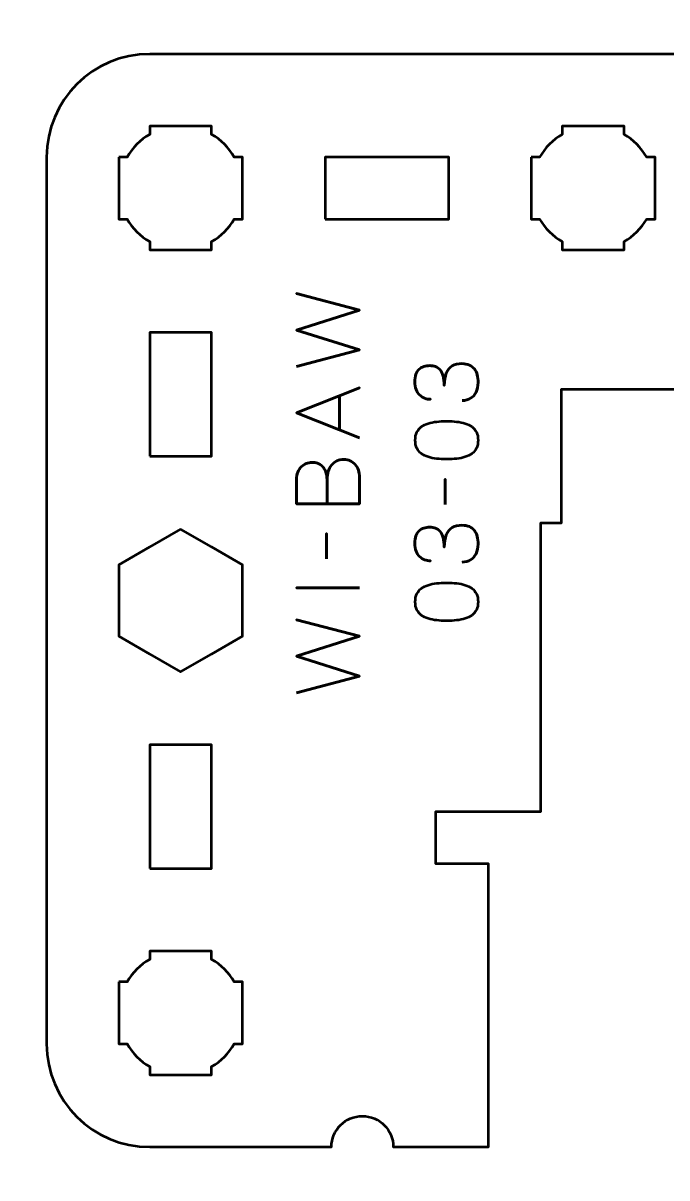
# Model space of a CAD drawing. Header units: centimetres. Extents: x -21 to 0, y -29.7 to 0.
# Drawn here: x -5.76 to -2.64, y -17.25 to -11.65 of the extents above; entities that cross this region are included whole.
import ezdxf

# ---------------------------------------------------------------- set-up
doc = ezdxf.new("R2010")
doc.units = ezdxf.units.CM
doc.header["$MEASUREMENT"] = 0
doc.layers.add('Layer 1', color=7, linetype='Continuous')

msp = doc.modelspace()

# ---------------------------------------------------------------- linework, layer by layer
at = {"layer": 'Layer 1', "lineweight": 53}
for points in [[(-4.3, -12.6), (-3.7, -12.6), (-3.7, -12.3), (-4.3, -12.3), (-4.3, -12.6)], [(-5.15, -13.75), (-4.85, -13.75), (-4.85, -13.15), (-5.15, -13.15), (-5.15, -13.75)], [(-5.15, -15.75), (-4.85, -15.75), (-4.85, -15.15), (-5.15, -15.15), (-5.15, -15.75)]]:
    msp.add_lwpolyline(points, close=True, dxfattribs=at)
at = {"layer": 'Layer 1', "color": 1, "lineweight": 53}
msp.add_open_spline([(-21.00003, -29.19995), (-21.00003, -29.19995), (-21.00003, -8.29992), (-21.00003, -8.29992), (-21.00003, -8.29992), (-21.00003, -8.21709), (-20.93286, -8.14992), (-20.85003, -8.14992), (-20.85003, -8.14992), (-20.7672, -8.14992), (-20.70003, -8.08275), (-20.70003, -7.99992), (-20.70003, -7.99992), (-20.70003, -7.91709), (-20.7672, -7.84992), (-20.85003, -7.84992), (-20.85003, -7.84992), (-20.93286, -7.84992), (-21.00003, -7.78275), (-21.00003, -7.69992), (-21.00003, -7.69992), (-21.00003, -7.61709), (-20.93286, -7.54992), (-20.85003, -7.54992), (-20.85003, -7.54992), (-20.7672, -7.54992), (-20.70003, -7.48275), (-20.70003, -7.39992), (-20.70003, -7.39992), (-20.70003, -7.31709), (-20.7672, -7.24992), (-20.85003, -7.24992), (-20.85003, -7.24992), (-20.93286, -7.24992), (-21.00003, -7.18275), (-21.00003, -7.09992), (-21.00003, -7.09992), (-21.00003, -7.01709), (-20.93286, -6.94992), (-20.85003, -6.94992), (-20.85003, -6.94992), (-20.7672, -6.94992), (-20.70003, -6.88275), (-20.70003, -6.79992), (-20.70003, -6.79992), (-20.70003, -6.71709), (-20.7672, -6.64992), (-20.85003, -6.64992), (-20.85003, -6.64992), (-20.93286, -6.64992), (-21.00003, -6.58275), (-21.00003, -6.49992), (-21.00003, -6.49992), (-21.00003, -6.41709), (-20.93286, -6.34992), (-20.85003, -6.34992), (-20.85003, -6.34992), (-20.7672, -6.34992), (-20.70003, -6.28275), (-20.70003, -6.19992), (-20.70003, -6.19992), (-20.70003, -6.11709), (-20.7672, -6.04992), (-20.85003, -6.04992), (-20.85003, -6.04992), (-20.93286, -6.04992), (-21.00003, -5.98275), (-21.00003, -5.89992), (-21.00003, -5.89992), (-21.00003, -5.81709), (-20.93286, -5.74992), (-20.85003, -5.74992), (-20.85003, -5.74992), (-20.7672, -5.74992), (-20.70003, -5.68275), (-20.70003, -5.59992), (-20.70003, -5.59992), (-20.70003, -5.51709), (-20.7672, -5.44992), (-20.85003, -5.44992), (-20.85003, -5.44992), (-20.93286, -5.44992), (-21.00003, -5.38275), (-21.00003, -5.29992), (-21.00003, -5.29992), (-21.00003, -5.21709), (-20.93286, -5.14992), (-20.85003, -5.14992), (-20.85003, -5.14992), (-20.7672, -5.14992), (-20.70003, -5.08275), (-20.70003, -4.99992), (-20.70003, -4.99992), (-20.70003, -4.91709), (-20.7672, -4.84992), (-20.85003, -4.84992), (-20.85003, -4.84992), (-20.93286, -4.84992), (-21.00003, -4.78275), (-21.00003, -4.69992), (-21.00003, -4.69992), (-21.00003, -4.61709), (-20.93286, -4.54992), (-20.85003, -4.54992), (-20.85003, -4.54992), (-20.7672, -4.54992), (-20.70003, -4.48275), (-20.70003, -4.39992), (-20.70003, -4.39992), (-20.70003, -4.31709), (-20.7672, -4.24992), (-20.85003, -4.24992), (-20.85003, -4.24992), (-20.93286, -4.24992), (-21.00003, -4.18275), (-21.00003, -4.09992), (-21.00003, -4.09992), (-21.00003, -4.01709), (-20.93286, -3.94992), (-20.85003, -3.94992), (-20.85003, -3.94992), (-20.7672, -3.94992), (-20.70003, -3.88275), (-20.70003, -3.79992), (-20.70003, -3.79992), (-20.70003, -3.71709), (-20.7672, -3.64992), (-20.85003, -3.64992), (-20.85003, -3.64992), (-20.93286, -3.64992), (-21.00003, -3.58275), (-21.00003, -3.49992), (-21.00003, -3.49992), (-21.00003, -3.41709), (-20.93286, -3.34992), (-20.85003, -3.34992), (-20.85003, -3.34992), (-20.7672, -3.34992), (-20.70003, -3.28275), (-20.70003, -3.19992), (-20.70003, -3.19992), (-20.70003, -3.11709), (-20.7672, -3.04992), (-20.85003, -3.04992), (-20.85003, -3.04992), (-20.93286, -3.04992), (-21.00003, -2.98275), (-21.00003, -2.89992), (-21.00003, -2.89992), (-21.00003, -2.81709), (-20.93286, -2.74992), (-20.85003, -2.74992), (-20.85003, -2.74992), (-20.7672, -2.74992), (-20.70003, -2.68275), (-20.70003, -2.59992), (-20.70003, -2.59992), (-20.70003, -2.51709), (-20.7672, -2.44992), (-20.85003, -2.44992), (-20.85003, -2.44992), (-20.93286, -2.44992), (-21.00003, -2.38275), (-21.00003, -2.29992), (-21.00003, -2.29992), (-21.00003, -2.21709), (-20.93286, -2.14992), (-20.85003, -2.14992), (-20.85003, -2.14992), (-20.7672, -2.14992), (-20.70003, -2.08275), (-20.70003, -1.99992), (-20.70003, -1.99992), (-20.70003, -1.91709), (-20.7672, -1.84992), (-20.85003, -1.84992), (-20.85003, -1.84992), (-20.93286, -1.84992), (-21.00003, -1.78275), (-21.00003, -1.69992), (-21.00003, -1.69992), (-21.00003, -1.61709), (-20.93286, -1.54992), (-20.85003, -1.54992), (-20.85003, -1.54992), (-20.7672, -1.54992), (-20.70003, -1.48275), (-20.70003, -1.39992), (-20.70003, -1.39992), (-20.70003, -1.31709), (-20.7672, -1.24992), (-20.85003, -1.24992), (-20.85003, -1.24992), (-20.93286, -1.24992), (-21.00003, -1.18275), (-21.00003, -1.09992), (-21.00003, -1.09992), (-21.00003, -1.09992), (-21.00003, -0.49992), (-21.00003, -0.49992), (-21.00003, -0.49992), (-21.00003, -0.22295), (-20.77694, 0.00004), (-20.49994, 0.00004), (-20.49994, 0.00004), (-20.49994, 0.00004), (-0.50008, 0.00004), (-0.50008, 0.00004), (-0.50008, 0.00004), (-0.22294, 0.00004), (0.00002, -0.22295), (0.00002, -0.49992), (0.00002, -0.49992), (0.00002, -0.49992), (0.00002, -29.19995), (0.00002, -29.19995), (0.00002, -29.19995), (0.00002, -29.47695), (-0.22294, -29.70004), (-0.50008, -29.70004), (-0.50008, -29.70004), (-0.50008, -29.70004), (-20.49994, -29.70004), (-20.49994, -29.70004), (-20.49994, -29.70004), (-20.77694, -29.70004), (-21.00003, -29.47695), (-21.00003, -29.19995)], degree=3, knots=[0, 0, 0, 0, 0.0175439, 0.0175439, 0.0175439, 0.0175439, 0.0350877, 0.0350877, 0.0350877, 0.0350877, 0.0526316, 0.0526316, 0.0526316, 0.0526316, 0.0701754, 0.0701754, 0.0701754, 0.0701754, 0.0877193, 0.0877193, 0.0877193, 0.0877193, 0.1052632, 0.1052632, 0.1052632, 0.1052632, 0.122807, 0.122807, 0.122807, 0.122807, 0.1403509, 0.1403509, 0.1403509, 0.1403509, 0.1578947, 0.1578947, 0.1578947, 0.1578947, 0.1754386, 0.1754386, 0.1754386, 0.1754386, 0.1929825, 0.1929825, 0.1929825, 0.1929825, 0.2105263, 0.2105263, 0.2105263, 0.2105263, 0.2280702, 0.2280702, 0.2280702, 0.2280702, 0.245614, 0.245614, 0.245614, 0.245614, 0.2631579, 0.2631579, 0.2631579, 0.2631579, 0.2807018, 0.2807018, 0.2807018, 0.2807018, 0.2982456, 0.2982456, 0.2982456, 0.2982456, 0.3157895, 0.3157895, 0.3157895, 0.3157895, 0.3333333, 0.3333333, 0.3333333, 0.3333333, 0.3508772, 0.3508772, 0.3508772, 0.3508772, 0.3684211, 0.3684211, 0.3684211, 0.3684211, 0.3859649, 0.3859649, 0.3859649, 0.3859649, 0.4035088, 0.4035088, 0.4035088, 0.4035088, 0.4210526, 0.4210526, 0.4210526, 0.4210526, 0.4385965, 0.4385965, 0.4385965, 0.4385965, 0.4561404, 0.4561404, 0.4561404, 0.4561404, 0.4736842, 0.4736842, 0.4736842, 0.4736842, 0.4912281, 0.4912281, 0.4912281, 0.4912281, 0.5087719, 0.5087719, 0.5087719, 0.5087719, 0.5263158, 0.5263158, 0.5263158, 0.5263158, 0.5438596, 0.5438596, 0.5438596, 0.5438596, 0.5614035, 0.5614035, 0.5614035, 0.5614035, 0.5789474, 0.5789474, 0.5789474, 0.5789474, 0.5964912, 0.5964912, 0.5964912, 0.5964912, 0.6140351, 0.6140351, 0.6140351, 0.6140351, 0.6315789, 0.6315789, 0.6315789, 0.6315789, 0.6491228, 0.6491228, 0.6491228, 0.6491228, 0.6666667, 0.6666667, 0.6666667, 0.6666667, 0.6842105, 0.6842105, 0.6842105, 0.6842105, 0.7017544, 0.7017544, 0.7017544, 0.7017544, 0.7192982, 0.7192982, 0.7192982, 0.7192982, 0.7368421, 0.7368421, 0.7368421, 0.7368421, 0.754386, 0.754386, 0.754386, 0.754386, 0.7719298, 0.7719298, 0.7719298, 0.7719298, 0.7894737, 0.7894737, 0.7894737, 0.7894737, 0.8070175, 0.8070175, 0.8070175, 0.8070175, 0.8245614, 0.8245614, 0.8245614, 0.8245614, 0.8421053, 0.8421053, 0.8421053, 0.8421053, 0.8596491, 0.8596491, 0.8596491, 0.8596491, 0.877193, 0.877193, 0.877193, 0.877193, 0.8947368, 0.8947368, 0.8947368, 0.8947368, 0.9122807, 0.9122807, 0.9122807, 0.9122807, 0.9298246, 0.9298246, 0.9298246, 0.9298246, 0.9473684, 0.9473684, 0.9473684, 0.9473684, 0.9649123, 0.9649123, 0.9649123, 0.9649123, 0.9824561, 0.9824561, 0.9824561, 0.9824561, 1, 1, 1, 1], dxfattribs=at)
at = {"layer": 'Layer 1', "color": 3, "lineweight": 53}
msp.add_open_spline([(-5.65, -16.6), (-5.65, -16.6), (-5.65, -12.3), (-5.65, -12.3), (-5.65, -12.3), (-5.65, -12.02391), (-5.42609, -11.8), (-5.15, -11.8), (-5.15, -11.8), (-5.15, -11.8), (-0.85, -11.8), (-0.85, -11.8), (-0.85, -11.8), (-0.57391, -11.8), (-0.35, -12.02391), (-0.35, -12.3), (-0.35, -12.3), (-0.35, -12.3), (-0.35, -16.6), (-0.35, -16.6), (-0.35, -16.6), (-0.35, -16.87609), (-0.57391, -17.1), (-0.85, -17.1), (-0.85, -17.1), (-0.85, -17.1), (-2.492, -17.1), (-2.492, -17.1), (-2.492, -17.1), (-2.492, -17.1), (-2.492, -15.72699), (-2.492, -15.72699), (-2.492, -15.72699), (-2.492, -15.72699), (-2.238, -15.72699), (-2.238, -15.72699), (-2.238, -15.72699), (-2.238, -15.72699), (-2.238, -15.47299), (-2.238, -15.47299), (-2.238, -15.47299), (-2.238, -15.47299), (-2.492, -15.47299), (-2.492, -15.47299), (-2.492, -15.47299), (-2.492, -15.47299), (-2.492, -14.07299), (-2.492, -14.07299), (-2.492, -14.07299), (-2.492, -14.07299), (-2.592, -14.07302), (-2.592, -14.07302), (-2.592, -14.07302), (-2.592, -14.07302), (-2.592, -13.84998), (-2.592, -13.84998), (-2.592, -13.84998), (-2.592, -13.84998), (-2.592, -13.42501), (-2.592, -13.42501), (-2.592, -13.42501), (-2.592, -13.42501), (-3.154, -13.425), (-3.154, -13.425), (-3.154, -13.425), (-3.154, -13.425), (-3.154, -13.84998), (-3.154, -13.84998), (-3.154, -13.84998), (-3.154, -13.84998), (-3.154, -14.07302), (-3.154, -14.07302), (-3.154, -14.07302), (-3.154, -14.07302), (-3.254, -14.07299), (-3.254, -14.07299), (-3.254, -14.07299), (-3.254, -14.07299), (-3.254, -15.47299), (-3.254, -15.47299), (-3.254, -15.47299), (-3.254, -15.47299), (-3.762, -15.47299), (-3.762, -15.47299), (-3.762, -15.47299), (-3.762, -15.47299), (-3.762, -15.72699), (-3.762, -15.72699), (-3.762, -15.72699), (-3.762, -15.72699), (-3.508, -15.72699), (-3.508, -15.72699), (-3.508, -15.72699), (-3.508, -15.72699), (-3.508, -17.1), (-3.508, -17.1), (-3.508, -17.1), (-3.508, -17.1), (-3.969, -17.1), (-3.969, -17.1), (-3.969, -17.1), (-3.969, -17.01717), (-4.03617, -16.95), (-4.119, -16.95), (-4.119, -16.95), (-4.20183, -16.95), (-4.269, -17.01717), (-4.269, -17.1), (-4.269, -17.1), (-4.269, -17.1), (-5.15, -17.1), (-5.15, -17.1), (-5.15, -17.1), (-5.42609, -17.1), (-5.65, -16.87609), (-5.65, -16.6)], degree=3, knots=[0, 0, 0, 0, 0.0344828, 0.0344828, 0.0344828, 0.0344828, 0.0689655, 0.0689655, 0.0689655, 0.0689655, 0.1034483, 0.1034483, 0.1034483, 0.1034483, 0.137931, 0.137931, 0.137931, 0.137931, 0.1724138, 0.1724138, 0.1724138, 0.1724138, 0.2068966, 0.2068966, 0.2068966, 0.2068966, 0.2413793, 0.2413793, 0.2413793, 0.2413793, 0.2758621, 0.2758621, 0.2758621, 0.2758621, 0.3103448, 0.3103448, 0.3103448, 0.3103448, 0.3448276, 0.3448276, 0.3448276, 0.3448276, 0.3793103, 0.3793103, 0.3793103, 0.3793103, 0.4137931, 0.4137931, 0.4137931, 0.4137931, 0.4482759, 0.4482759, 0.4482759, 0.4482759, 0.4827586, 0.4827586, 0.4827586, 0.4827586, 0.5172414, 0.5172414, 0.5172414, 0.5172414, 0.5517241, 0.5517241, 0.5517241, 0.5517241, 0.5862069, 0.5862069, 0.5862069, 0.5862069, 0.6206897, 0.6206897, 0.6206897, 0.6206897, 0.6551724, 0.6551724, 0.6551724, 0.6551724, 0.6896552, 0.6896552, 0.6896552, 0.6896552, 0.7241379, 0.7241379, 0.7241379, 0.7241379, 0.7586207, 0.7586207, 0.7586207, 0.7586207, 0.7931034, 0.7931034, 0.7931034, 0.7931034, 0.8275862, 0.8275862, 0.8275862, 0.8275862, 0.862069, 0.862069, 0.862069, 0.862069, 0.8965517, 0.8965517, 0.8965517, 0.8965517, 0.9310345, 0.9310345, 0.9310345, 0.9310345, 0.9655172, 0.9655172, 0.9655172, 0.9655172, 1, 1, 1, 1], dxfattribs=at)
at = {"layer": 'Layer 1', "lineweight": 53}
for points, knots in [([(-5.3, -12.3), (-5.3, -12.3), (-5.25985, -12.3), (-5.25985, -12.3), (-5.25985, -12.3), (-5.2335, -12.25447), (-5.19553, -12.2165), (-5.15, -12.19015), (-5.15, -12.19015), (-5.15, -12.19015), (-5.15, -12.15), (-5.15, -12.15), (-5.15, -12.15), (-5.15, -12.15), (-5, -12.15), (-5, -12.15), (-5, -12.15), (-5, -12.15), (-4.85, -12.15), (-4.85, -12.15), (-4.85, -12.15), (-4.85, -12.15), (-4.85, -12.19015), (-4.85, -12.19015), (-4.85, -12.19015), (-4.80447, -12.2165), (-4.7665, -12.25447), (-4.74015, -12.3), (-4.74015, -12.3), (-4.74015, -12.3), (-4.7, -12.3), (-4.7, -12.3), (-4.7, -12.3), (-4.7, -12.3), (-4.7, -12.45), (-4.7, -12.45), (-4.7, -12.45), (-4.7, -12.45), (-4.7, -12.6), (-4.7, -12.6), (-4.7, -12.6), (-4.7, -12.6), (-4.74015, -12.6), (-4.74015, -12.6), (-4.74015, -12.6), (-4.7665, -12.64553), (-4.80447, -12.6835), (-4.85, -12.70985), (-4.85, -12.70985), (-4.85, -12.70985), (-4.85, -12.75), (-4.85, -12.75), (-4.85, -12.75), (-4.85, -12.75), (-5, -12.75), (-5, -12.75), (-5, -12.75), (-5, -12.75), (-5.15, -12.75), (-5.15, -12.75), (-5.15, -12.75), (-5.15, -12.75), (-5.15, -12.70985), (-5.15, -12.70985), (-5.15, -12.70985), (-5.19553, -12.6835), (-5.2335, -12.64553), (-5.25985, -12.6), (-5.25985, -12.6), (-5.25985, -12.6), (-5.3, -12.6), (-5.3, -12.6), (-5.3, -12.6), (-5.3, -12.6), (-5.3, -12.45), (-5.3, -12.45), (-5.3, -12.45), (-5.3, -12.45), (-5.3, -12.3), (-5.3, -12.3)], [0, 0, 0, 0, 0.05, 0.05, 0.05, 0.05, 0.1, 0.1, 0.1, 0.1, 0.15, 0.15, 0.15, 0.15, 0.2, 0.2, 0.2, 0.2, 0.25, 0.25, 0.25, 0.25, 0.3, 0.3, 0.3, 0.3, 0.35, 0.35, 0.35, 0.35, 0.4, 0.4, 0.4, 0.4, 0.45, 0.45, 0.45, 0.45, 0.5, 0.5, 0.5, 0.5, 0.55, 0.55, 0.55, 0.55, 0.6, 0.6, 0.6, 0.6, 0.65, 0.65, 0.65, 0.65, 0.7, 0.7, 0.7, 0.7, 0.75, 0.75, 0.75, 0.75, 0.8, 0.8, 0.8, 0.8, 0.85, 0.85, 0.85, 0.85, 0.9, 0.9, 0.9, 0.9, 0.95, 0.95, 0.95, 0.95, 1, 1, 1, 1]), ([(-3.3, -12.3), (-3.3, -12.3), (-3.25985, -12.3), (-3.25985, -12.3), (-3.25985, -12.3), (-3.2335, -12.25447), (-3.19553, -12.2165), (-3.15, -12.19015), (-3.15, -12.19015), (-3.15, -12.19015), (-3.15, -12.15), (-3.15, -12.15), (-3.15, -12.15), (-3.15, -12.15), (-3, -12.15), (-3, -12.15), (-3, -12.15), (-3, -12.15), (-2.85, -12.15), (-2.85, -12.15), (-2.85, -12.15), (-2.85, -12.15), (-2.85, -12.19015), (-2.85, -12.19015), (-2.85, -12.19015), (-2.80447, -12.2165), (-2.7665, -12.25447), (-2.74015, -12.3), (-2.74015, -12.3), (-2.74015, -12.3), (-2.7, -12.3), (-2.7, -12.3), (-2.7, -12.3), (-2.7, -12.3), (-2.7, -12.45), (-2.7, -12.45), (-2.7, -12.45), (-2.7, -12.45), (-2.7, -12.6), (-2.7, -12.6), (-2.7, -12.6), (-2.7, -12.6), (-2.74015, -12.6), (-2.74015, -12.6), (-2.74015, -12.6), (-2.7665, -12.64553), (-2.80447, -12.6835), (-2.85, -12.70985), (-2.85, -12.70985), (-2.85, -12.70985), (-2.85, -12.75), (-2.85, -12.75), (-2.85, -12.75), (-2.85, -12.75), (-3, -12.75), (-3, -12.75), (-3, -12.75), (-3, -12.75), (-3.15, -12.75), (-3.15, -12.75), (-3.15, -12.75), (-3.15, -12.75), (-3.15, -12.70985), (-3.15, -12.70985), (-3.15, -12.70985), (-3.19553, -12.6835), (-3.2335, -12.64553), (-3.25985, -12.6), (-3.25985, -12.6), (-3.25985, -12.6), (-3.3, -12.6), (-3.3, -12.6), (-3.3, -12.6), (-3.3, -12.6), (-3.3, -12.45), (-3.3, -12.45), (-3.3, -12.45), (-3.3, -12.45), (-3.3, -12.3), (-3.3, -12.3)], [0, 0, 0, 0, 0.05, 0.05, 0.05, 0.05, 0.1, 0.1, 0.1, 0.1, 0.15, 0.15, 0.15, 0.15, 0.2, 0.2, 0.2, 0.2, 0.25, 0.25, 0.25, 0.25, 0.3, 0.3, 0.3, 0.3, 0.35, 0.35, 0.35, 0.35, 0.4, 0.4, 0.4, 0.4, 0.45, 0.45, 0.45, 0.45, 0.5, 0.5, 0.5, 0.5, 0.55, 0.55, 0.55, 0.55, 0.6, 0.6, 0.6, 0.6, 0.65, 0.65, 0.65, 0.65, 0.7, 0.7, 0.7, 0.7, 0.75, 0.75, 0.75, 0.75, 0.8, 0.8, 0.8, 0.8, 0.85, 0.85, 0.85, 0.85, 0.9, 0.9, 0.9, 0.9, 0.95, 0.95, 0.95, 0.95, 1, 1, 1, 1]), ([(-5, -14.10359), (-5, -14.10359), (-4.85, -14.19019), (-4.85, -14.19019), (-4.85, -14.19019), (-4.85, -14.19019), (-4.7, -14.27679), (-4.7, -14.27679), (-4.7, -14.27679), (-4.7, -14.27679), (-4.7, -14.45), (-4.7, -14.45), (-4.7, -14.45), (-4.7, -14.45), (-4.7, -14.62321), (-4.7, -14.62321), (-4.7, -14.62321), (-4.7, -14.62321), (-4.85, -14.70981), (-4.85, -14.70981), (-4.85, -14.70981), (-4.85, -14.70981), (-5, -14.79641), (-5, -14.79641), (-5, -14.79641), (-5, -14.79641), (-5.15, -14.70981), (-5.15, -14.70981), (-5.15, -14.70981), (-5.15, -14.70981), (-5.3, -14.62321), (-5.3, -14.62321), (-5.3, -14.62321), (-5.3, -14.62321), (-5.3, -14.45), (-5.3, -14.45), (-5.3, -14.45), (-5.3, -14.45), (-5.3, -14.27679), (-5.3, -14.27679), (-5.3, -14.27679), (-5.3, -14.27679), (-5.15, -14.19019), (-5.15, -14.19019), (-5.15, -14.19019), (-5.15, -14.19019), (-5, -14.10359), (-5, -14.10359)], [0, 0, 0, 0, 0.0833333, 0.0833333, 0.0833333, 0.0833333, 0.1666667, 0.1666667, 0.1666667, 0.1666667, 0.25, 0.25, 0.25, 0.25, 0.3333333, 0.3333333, 0.3333333, 0.3333333, 0.4166667, 0.4166667, 0.4166667, 0.4166667, 0.5, 0.5, 0.5, 0.5, 0.5833333, 0.5833333, 0.5833333, 0.5833333, 0.6666667, 0.6666667, 0.6666667, 0.6666667, 0.75, 0.75, 0.75, 0.75, 0.8333333, 0.8333333, 0.8333333, 0.8333333, 0.9166667, 0.9166667, 0.9166667, 0.9166667, 1, 1, 1, 1]), ([(-5.3, -16.3), (-5.3, -16.3), (-5.25985, -16.3), (-5.25985, -16.3), (-5.25985, -16.3), (-5.2335, -16.25447), (-5.19553, -16.2165), (-5.15, -16.19015), (-5.15, -16.19015), (-5.15, -16.19015), (-5.15, -16.15), (-5.15, -16.15), (-5.15, -16.15), (-5.15, -16.15), (-5, -16.15), (-5, -16.15), (-5, -16.15), (-5, -16.15), (-4.85, -16.15), (-4.85, -16.15), (-4.85, -16.15), (-4.85, -16.15), (-4.85, -16.19015), (-4.85, -16.19015), (-4.85, -16.19015), (-4.80447, -16.2165), (-4.7665, -16.25447), (-4.74015, -16.3), (-4.74015, -16.3), (-4.74015, -16.3), (-4.7, -16.3), (-4.7, -16.3), (-4.7, -16.3), (-4.7, -16.3), (-4.7, -16.45), (-4.7, -16.45), (-4.7, -16.45), (-4.7, -16.45), (-4.7, -16.6), (-4.7, -16.6), (-4.7, -16.6), (-4.7, -16.6), (-4.74015, -16.6), (-4.74015, -16.6), (-4.74015, -16.6), (-4.7665, -16.64553), (-4.80447, -16.6835), (-4.85, -16.70985), (-4.85, -16.70985), (-4.85, -16.70985), (-4.85, -16.75), (-4.85, -16.75), (-4.85, -16.75), (-4.85, -16.75), (-5, -16.75), (-5, -16.75), (-5, -16.75), (-5, -16.75), (-5.15, -16.75), (-5.15, -16.75), (-5.15, -16.75), (-5.15, -16.75), (-5.15, -16.70985), (-5.15, -16.70985), (-5.15, -16.70985), (-5.19553, -16.6835), (-5.2335, -16.64553), (-5.25985, -16.6), (-5.25985, -16.6), (-5.25985, -16.6), (-5.3, -16.6), (-5.3, -16.6), (-5.3, -16.6), (-5.3, -16.6), (-5.3, -16.45), (-5.3, -16.45), (-5.3, -16.45), (-5.3, -16.45), (-5.3, -16.3), (-5.3, -16.3)], [0, 0, 0, 0, 0.05, 0.05, 0.05, 0.05, 0.1, 0.1, 0.1, 0.1, 0.15, 0.15, 0.15, 0.15, 0.2, 0.2, 0.2, 0.2, 0.25, 0.25, 0.25, 0.25, 0.3, 0.3, 0.3, 0.3, 0.35, 0.35, 0.35, 0.35, 0.4, 0.4, 0.4, 0.4, 0.45, 0.45, 0.45, 0.45, 0.5, 0.5, 0.5, 0.5, 0.55, 0.55, 0.55, 0.55, 0.6, 0.6, 0.6, 0.6, 0.65, 0.65, 0.65, 0.65, 0.7, 0.7, 0.7, 0.7, 0.75, 0.75, 0.75, 0.75, 0.8, 0.8, 0.8, 0.8, 0.85, 0.85, 0.85, 0.85, 0.9, 0.9, 0.9, 0.9, 0.95, 0.95, 0.95, 0.95, 1, 1, 1, 1])]:
    msp.add_open_spline(points, degree=3, knots=knots, dxfattribs=at)
at = {"layer": 'Layer 1', "color": 5, "lineweight": 53}
for points, knots in [([(-4.43833, -13.31564), (-4.43833, -13.31564), (-4.13311, -13.23521), (-4.13311, -13.23521), (-4.13311, -13.23521), (-4.13311, -13.23521), (-4.43833, -13.13827), (-4.43833, -13.13827), (-4.43833, -13.13827), (-4.43833, -13.13827), (-4.13311, -13.04132), (-4.13311, -13.04132), (-4.13311, -13.04132), (-4.13311, -13.04132), (-4.43833, -12.96089), (-4.43833, -12.96089), (-4.43833, -12.96089), (-4.43833, -12.96089), (-4.13311, -13.04132), (-4.13311, -13.04132), (-4.13311, -13.04132), (-4.13311, -13.04132), (-4.43833, -13.13827), (-4.43833, -13.13827), (-4.43833, -13.13827), (-4.43833, -13.13827), (-4.13311, -13.23521), (-4.13311, -13.23521), (-4.13311, -13.23521), (-4.13311, -13.23521), (-4.43833, -13.31564), (-4.43833, -13.31564)], [0, 0, 0, 0, 0.125, 0.125, 0.125, 0.125, 0.25, 0.25, 0.25, 0.25, 0.375, 0.375, 0.375, 0.375, 0.5, 0.5, 0.5, 0.5, 0.625, 0.625, 0.625, 0.625, 0.75, 0.75, 0.75, 0.75, 0.875, 0.875, 0.875, 0.875, 1, 1, 1, 1]), ([(-3.63442, -13.48011), (-3.61918, -13.48004), (-3.60592, -13.47651), (-3.59442, -13.46953), (-3.59442, -13.46953), (-3.58299, -13.46254), (-3.57403, -13.45259), (-3.56761, -13.43961), (-3.56761, -13.43961), (-3.56119, -13.42663), (-3.55794, -13.41104), (-3.5578, -13.3929), (-3.5578, -13.3929), (-3.5578, -13.37929), (-3.55921, -13.36694), (-3.56217, -13.35572), (-3.56217, -13.35572), (-3.56514, -13.34457), (-3.56972, -13.33498), (-3.576, -13.32686), (-3.576, -13.32686), (-3.58228, -13.31875), (-3.5904, -13.31254), (-3.60027, -13.3081), (-3.60027, -13.3081), (-3.61022, -13.30372), (-3.62215, -13.30154), (-3.63612, -13.30147), (-3.63612, -13.30147), (-3.65474, -13.30139), (-3.67048, -13.3052), (-3.68325, -13.31275), (-3.68325, -13.31275), (-3.69602, -13.3203), (-3.70561, -13.33202), (-3.71217, -13.34775), (-3.71217, -13.34775), (-3.71874, -13.36348), (-3.72205, -13.38366), (-3.72205, -13.40814), (-3.72205, -13.40814), (-3.72198, -13.38987), (-3.72367, -13.37456), (-3.72713, -13.36207), (-3.72713, -13.36207), (-3.73059, -13.34965), (-3.73546, -13.33971), (-3.74181, -13.33223), (-3.74181, -13.33223), (-3.74809, -13.32475), (-3.75557, -13.31932), (-3.76417, -13.31607), (-3.76417, -13.31607), (-3.77271, -13.31275), (-3.78209, -13.31113), (-3.79232, -13.3112), (-3.79232, -13.3112), (-3.80256, -13.31113), (-3.81201, -13.31254), (-3.82076, -13.31536), (-3.82076, -13.31536), (-3.82951, -13.31812), (-3.8372, -13.32263), (-3.84376, -13.32877), (-3.84376, -13.32877), (-3.85032, -13.33491), (-3.85547, -13.34302), (-3.85914, -13.35297), (-3.85914, -13.35297), (-3.86281, -13.36299), (-3.86464, -13.3752), (-3.86471, -13.38952), (-3.86471, -13.38952), (-3.86464, -13.40377), (-3.86253, -13.41626), (-3.85843, -13.42684), (-3.85843, -13.42684), (-3.85434, -13.4375), (-3.84877, -13.44624), (-3.84164, -13.4533), (-3.84164, -13.4533), (-3.83452, -13.46028), (-3.8264, -13.46551), (-3.81723, -13.46896), (-3.81723, -13.46896), (-3.80806, -13.47249), (-3.79832, -13.47418), (-3.78809, -13.47418), (-3.78809, -13.47418), (-3.79832, -13.47418), (-3.80806, -13.47249), (-3.81723, -13.46896), (-3.81723, -13.46896), (-3.8264, -13.46551), (-3.83452, -13.46028), (-3.84164, -13.4533), (-3.84164, -13.4533), (-3.84877, -13.44624), (-3.85434, -13.4375), (-3.85843, -13.42684), (-3.85843, -13.42684), (-3.86253, -13.41626), (-3.86464, -13.40377), (-3.86471, -13.38952), (-3.86471, -13.38952), (-3.86464, -13.3752), (-3.86281, -13.36299), (-3.85914, -13.35297), (-3.85914, -13.35297), (-3.85547, -13.34302), (-3.85032, -13.33491), (-3.84376, -13.32877), (-3.84376, -13.32877), (-3.8372, -13.32263), (-3.82951, -13.31812), (-3.82076, -13.31536), (-3.82076, -13.31536), (-3.81201, -13.31254), (-3.80256, -13.31113), (-3.79232, -13.3112), (-3.79232, -13.3112), (-3.78209, -13.31113), (-3.77271, -13.31275), (-3.76417, -13.31607), (-3.76417, -13.31607), (-3.75557, -13.31932), (-3.74809, -13.32475), (-3.74181, -13.33223), (-3.74181, -13.33223), (-3.73546, -13.33971), (-3.73059, -13.34965), (-3.72713, -13.36207), (-3.72713, -13.36207), (-3.72367, -13.37456), (-3.72198, -13.38987), (-3.72205, -13.40814), (-3.72205, -13.40814), (-3.72205, -13.38366), (-3.71874, -13.36348), (-3.71217, -13.34775), (-3.71217, -13.34775), (-3.70561, -13.33202), (-3.69602, -13.3203), (-3.68325, -13.31275), (-3.68325, -13.31275), (-3.67048, -13.3052), (-3.65474, -13.30139), (-3.63612, -13.30147), (-3.63612, -13.30147), (-3.62215, -13.30154), (-3.61022, -13.30372), (-3.60027, -13.3081), (-3.60027, -13.3081), (-3.5904, -13.31254), (-3.58228, -13.31875), (-3.576, -13.32686), (-3.576, -13.32686), (-3.56972, -13.33498), (-3.56514, -13.34457), (-3.56217, -13.35572), (-3.56217, -13.35572), (-3.55921, -13.36694), (-3.5578, -13.37929), (-3.5578, -13.3929), (-3.5578, -13.3929), (-3.55794, -13.41104), (-3.56119, -13.42663), (-3.56761, -13.43961), (-3.56761, -13.43961), (-3.57403, -13.45259), (-3.58299, -13.46254), (-3.59442, -13.46953), (-3.59442, -13.46953), (-3.60592, -13.47651), (-3.61918, -13.48004), (-3.63442, -13.48011)], [0, 0, 0, 0, 0.0227273, 0.0227273, 0.0227273, 0.0227273, 0.0454545, 0.0454545, 0.0454545, 0.0454545, 0.0681818, 0.0681818, 0.0681818, 0.0681818, 0.0909091, 0.0909091, 0.0909091, 0.0909091, 0.1136364, 0.1136364, 0.1136364, 0.1136364, 0.1363636, 0.1363636, 0.1363636, 0.1363636, 0.1590909, 0.1590909, 0.1590909, 0.1590909, 0.1818182, 0.1818182, 0.1818182, 0.1818182, 0.2045455, 0.2045455, 0.2045455, 0.2045455, 0.2272727, 0.2272727, 0.2272727, 0.2272727, 0.25, 0.25, 0.25, 0.25, 0.2727273, 0.2727273, 0.2727273, 0.2727273, 0.2954545, 0.2954545, 0.2954545, 0.2954545, 0.3181818, 0.3181818, 0.3181818, 0.3181818, 0.3409091, 0.3409091, 0.3409091, 0.3409091, 0.3636364, 0.3636364, 0.3636364, 0.3636364, 0.3863636, 0.3863636, 0.3863636, 0.3863636, 0.4090909, 0.4090909, 0.4090909, 0.4090909, 0.4318182, 0.4318182, 0.4318182, 0.4318182, 0.4545455, 0.4545455, 0.4545455, 0.4545455, 0.4772727, 0.4772727, 0.4772727, 0.4772727, 0.5, 0.5, 0.5, 0.5, 0.5227273, 0.5227273, 0.5227273, 0.5227273, 0.5454545, 0.5454545, 0.5454545, 0.5454545, 0.5681818, 0.5681818, 0.5681818, 0.5681818, 0.5909091, 0.5909091, 0.5909091, 0.5909091, 0.6136364, 0.6136364, 0.6136364, 0.6136364, 0.6363636, 0.6363636, 0.6363636, 0.6363636, 0.6590909, 0.6590909, 0.6590909, 0.6590909, 0.6818182, 0.6818182, 0.6818182, 0.6818182, 0.7045455, 0.7045455, 0.7045455, 0.7045455, 0.7272727, 0.7272727, 0.7272727, 0.7272727, 0.75, 0.75, 0.75, 0.75, 0.7727273, 0.7727273, 0.7727273, 0.7727273, 0.7954545, 0.7954545, 0.7954545, 0.7954545, 0.8181818, 0.8181818, 0.8181818, 0.8181818, 0.8409091, 0.8409091, 0.8409091, 0.8409091, 0.8636364, 0.8636364, 0.8636364, 0.8636364, 0.8863636, 0.8863636, 0.8863636, 0.8863636, 0.9090909, 0.9090909, 0.9090909, 0.9090909, 0.9318182, 0.9318182, 0.9318182, 0.9318182, 0.9545455, 0.9545455, 0.9545455, 0.9545455, 0.9772727, 0.9772727, 0.9772727, 0.9772727, 1, 1, 1, 1]), ([(-4.13311, -13.6615), (-4.13311, -13.6615), (-4.43833, -13.54043), (-4.43833, -13.54043), (-4.43833, -13.54043), (-4.43833, -13.54043), (-4.13311, -13.41893), (-4.13311, -13.41893), (-4.13311, -13.41893), (-4.13311, -13.41893), (-4.43833, -13.54043), (-4.43833, -13.54043), (-4.43833, -13.54043), (-4.43833, -13.54043), (-4.13311, -13.6615), (-4.13311, -13.6615)], [0, 0, 0, 0, 0.25, 0.25, 0.25, 0.25, 0.5, 0.5, 0.5, 0.5, 0.75, 0.75, 0.75, 0.75, 1, 1, 1, 1]), ([(-4.22921, -13.6234), (-4.22921, -13.6234), (-4.22921, -13.45746), (-4.22921, -13.45746), (-4.22921, -13.45746), (-4.22921, -13.45746), (-4.22921, -13.6234), (-4.22921, -13.6234)], [0, 0, 0, 0, 0.5, 0.5, 0.5, 0.5, 1, 1, 1, 1]), ([(-3.5578, -13.67272), (-3.55787, -13.65791), (-3.56048, -13.64514), (-3.56556, -13.63448), (-3.56556, -13.63448), (-3.57064, -13.6239), (-3.57791, -13.61508), (-3.58715, -13.60803), (-3.58715, -13.60803), (-3.59646, -13.60104), (-3.60747, -13.59554), (-3.62017, -13.59145), (-3.62017, -13.59145), (-3.63287, -13.58742), (-3.64677, -13.58453), (-3.66201, -13.58291), (-3.66201, -13.58291), (-3.67725, -13.58121), (-3.69327, -13.58037), (-3.7102, -13.58044), (-3.7102, -13.58044), (-3.72706, -13.58037), (-3.74308, -13.58121), (-3.75825, -13.58291), (-3.75825, -13.58291), (-3.77342, -13.58453), (-3.78739, -13.58742), (-3.80009, -13.59145), (-3.80009, -13.59145), (-3.81272, -13.59554), (-3.82372, -13.60104), (-3.83311, -13.60803), (-3.83311, -13.60803), (-3.84242, -13.61508), (-3.84969, -13.6239), (-3.85477, -13.63448), (-3.85477, -13.63448), (-3.85992, -13.64514), (-3.86253, -13.65791), (-3.8626, -13.67272), (-3.8626, -13.67272), (-3.86253, -13.68754), (-3.85992, -13.70031), (-3.85477, -13.71097), (-3.85477, -13.71097), (-3.84969, -13.72155), (-3.84242, -13.73037), (-3.83311, -13.73742), (-3.83311, -13.73742), (-3.82372, -13.74441), (-3.81272, -13.74991), (-3.80009, -13.754), (-3.80009, -13.754), (-3.78739, -13.75803), (-3.77342, -13.76092), (-3.75825, -13.76254), (-3.75825, -13.76254), (-3.74308, -13.76423), (-3.72706, -13.76508), (-3.7102, -13.76501), (-3.7102, -13.76501), (-3.69327, -13.76508), (-3.67725, -13.76423), (-3.66201, -13.76254), (-3.66201, -13.76254), (-3.64677, -13.76092), (-3.63287, -13.75803), (-3.62017, -13.754), (-3.62017, -13.754), (-3.60747, -13.74991), (-3.59646, -13.74441), (-3.58715, -13.73742), (-3.58715, -13.73742), (-3.57791, -13.73037), (-3.57064, -13.72155), (-3.56556, -13.71097), (-3.56556, -13.71097), (-3.56048, -13.70031), (-3.55787, -13.68754), (-3.5578, -13.67272)], [0, 0, 0, 0, 0.05, 0.05, 0.05, 0.05, 0.1, 0.1, 0.1, 0.1, 0.15, 0.15, 0.15, 0.15, 0.2, 0.2, 0.2, 0.2, 0.25, 0.25, 0.25, 0.25, 0.3, 0.3, 0.3, 0.3, 0.35, 0.35, 0.35, 0.35, 0.4, 0.4, 0.4, 0.4, 0.45, 0.45, 0.45, 0.45, 0.5, 0.5, 0.5, 0.5, 0.55, 0.55, 0.55, 0.55, 0.6, 0.6, 0.6, 0.6, 0.65, 0.65, 0.65, 0.65, 0.7, 0.7, 0.7, 0.7, 0.75, 0.75, 0.75, 0.75, 0.8, 0.8, 0.8, 0.8, 0.85, 0.85, 0.85, 0.85, 0.9, 0.9, 0.9, 0.9, 0.95, 0.95, 0.95, 0.95, 1, 1, 1, 1]), ([(-3.5578, -13.67272), (-3.55787, -13.65791), (-3.56048, -13.64514), (-3.56556, -13.63448), (-3.56556, -13.63448), (-3.57064, -13.6239), (-3.57791, -13.61508), (-3.58715, -13.60803), (-3.58715, -13.60803), (-3.59646, -13.60104), (-3.60747, -13.59554), (-3.62017, -13.59145), (-3.62017, -13.59145), (-3.63287, -13.58742), (-3.64677, -13.58453), (-3.66201, -13.58291), (-3.66201, -13.58291), (-3.67725, -13.58121), (-3.69327, -13.58037), (-3.7102, -13.58044), (-3.7102, -13.58044), (-3.72706, -13.58037), (-3.74308, -13.58121), (-3.75825, -13.58291), (-3.75825, -13.58291), (-3.77342, -13.58453), (-3.78739, -13.58742), (-3.80009, -13.59145), (-3.80009, -13.59145), (-3.81272, -13.59554), (-3.82372, -13.60104), (-3.83311, -13.60803), (-3.83311, -13.60803), (-3.84242, -13.61508), (-3.84969, -13.6239), (-3.85477, -13.63448), (-3.85477, -13.63448), (-3.85992, -13.64514), (-3.86253, -13.65791), (-3.8626, -13.67272), (-3.8626, -13.67272), (-3.86253, -13.68754), (-3.85992, -13.70031), (-3.85477, -13.71097), (-3.85477, -13.71097), (-3.84969, -13.72155), (-3.84242, -13.73037), (-3.83311, -13.73742), (-3.83311, -13.73742), (-3.82372, -13.74441), (-3.81272, -13.74991), (-3.80009, -13.754), (-3.80009, -13.754), (-3.78739, -13.75803), (-3.77342, -13.76092), (-3.75825, -13.76254), (-3.75825, -13.76254), (-3.74308, -13.76423), (-3.72706, -13.76508), (-3.7102, -13.76501), (-3.7102, -13.76501), (-3.69327, -13.76508), (-3.67725, -13.76423), (-3.66201, -13.76254), (-3.66201, -13.76254), (-3.64677, -13.76092), (-3.63287, -13.75803), (-3.62017, -13.754), (-3.62017, -13.754), (-3.60747, -13.74991), (-3.59646, -13.74441), (-3.58715, -13.73742), (-3.58715, -13.73742), (-3.57791, -13.73037), (-3.57064, -13.72155), (-3.56556, -13.71097), (-3.56556, -13.71097), (-3.56048, -13.70031), (-3.55787, -13.68754), (-3.5578, -13.67272)], [0, 0, 0, 0, 0.05, 0.05, 0.05, 0.05, 0.1, 0.1, 0.1, 0.1, 0.15, 0.15, 0.15, 0.15, 0.2, 0.2, 0.2, 0.2, 0.25, 0.25, 0.25, 0.25, 0.3, 0.3, 0.3, 0.3, 0.35, 0.35, 0.35, 0.35, 0.4, 0.4, 0.4, 0.4, 0.45, 0.45, 0.45, 0.45, 0.5, 0.5, 0.5, 0.5, 0.55, 0.55, 0.55, 0.55, 0.6, 0.6, 0.6, 0.6, 0.65, 0.65, 0.65, 0.65, 0.7, 0.7, 0.7, 0.7, 0.75, 0.75, 0.75, 0.75, 0.8, 0.8, 0.8, 0.8, 0.85, 0.85, 0.85, 0.85, 0.9, 0.9, 0.9, 0.9, 0.95, 0.95, 0.95, 0.95, 1, 1, 1, 1]), ([(-4.29017, -13.98196), (-4.29017, -13.98196), (-4.29017, -13.8647), (-4.29017, -13.8647), (-4.29017, -13.8647), (-4.29024, -13.84946), (-4.29235, -13.83648), (-4.29652, -13.82554), (-4.29652, -13.82554), (-4.30061, -13.81467), (-4.30618, -13.80586), (-4.31317, -13.79901), (-4.31317, -13.79901), (-4.32015, -13.79217), (-4.32805, -13.78723), (-4.3368, -13.78412), (-4.3368, -13.78412), (-4.34548, -13.78109), (-4.35451, -13.77968), (-4.36382, -13.78003), (-4.36382, -13.78003), (-4.37314, -13.78046), (-4.38217, -13.78243), (-4.39099, -13.78596), (-4.39099, -13.78596), (-4.39981, -13.78942), (-4.40778, -13.79464), (-4.41491, -13.80148), (-4.41491, -13.80148), (-4.42203, -13.80832), (-4.42768, -13.81686), (-4.43184, -13.82723), (-4.43184, -13.82723), (-4.43607, -13.83761), (-4.43826, -13.84981), (-4.43833, -13.86385), (-4.43833, -13.86385), (-4.43833, -13.86385), (-4.43833, -13.98196), (-4.43833, -13.98196), (-4.43833, -13.98196), (-4.43833, -13.98196), (-4.13311, -13.98196), (-4.13311, -13.98196), (-4.13311, -13.98196), (-4.13311, -13.98196), (-4.13311, -13.852), (-4.13311, -13.852), (-4.13311, -13.852), (-4.13311, -13.83986), (-4.13487, -13.82857), (-4.13833, -13.81813), (-4.13833, -13.81813), (-4.14186, -13.80769), (-4.14687, -13.79859), (-4.1535, -13.79069), (-4.1535, -13.79069), (-4.1602, -13.78285), (-4.16825, -13.77672), (-4.17777, -13.77234), (-4.17777, -13.77234), (-4.1873, -13.76797), (-4.19809, -13.76571), (-4.21016, -13.76564), (-4.21016, -13.76564), (-4.22229, -13.76592), (-4.23323, -13.76846), (-4.24303, -13.77333), (-4.24303, -13.77333), (-4.25284, -13.7782), (-4.26124, -13.78497), (-4.26822, -13.79372), (-4.26822, -13.79372), (-4.27528, -13.80247), (-4.28071, -13.81291), (-4.28445, -13.82491), (-4.28445, -13.82491), (-4.28819, -13.8369), (-4.29009, -13.85016), (-4.29017, -13.8647), (-4.29017, -13.8647), (-4.29009, -13.85016), (-4.28819, -13.8369), (-4.28445, -13.82491), (-4.28445, -13.82491), (-4.28071, -13.81291), (-4.27528, -13.80247), (-4.26822, -13.79372), (-4.26822, -13.79372), (-4.26124, -13.78497), (-4.25284, -13.7782), (-4.24303, -13.77333), (-4.24303, -13.77333), (-4.23323, -13.76846), (-4.22229, -13.76592), (-4.21016, -13.76564), (-4.21016, -13.76564), (-4.19809, -13.76571), (-4.1873, -13.76797), (-4.17777, -13.77234), (-4.17777, -13.77234), (-4.16825, -13.77672), (-4.1602, -13.78285), (-4.1535, -13.79069), (-4.1535, -13.79069), (-4.14687, -13.79859), (-4.14186, -13.80769), (-4.13833, -13.81813), (-4.13833, -13.81813), (-4.13487, -13.82857), (-4.13311, -13.83986), (-4.13311, -13.852), (-4.13311, -13.852), (-4.13311, -13.852), (-4.13311, -13.98196), (-4.13311, -13.98196), (-4.13311, -13.98196), (-4.13311, -13.98196), (-4.43833, -13.98196), (-4.43833, -13.98196), (-4.43833, -13.98196), (-4.43833, -13.98196), (-4.43833, -13.86385), (-4.43833, -13.86385), (-4.43833, -13.86385), (-4.43826, -13.84981), (-4.43607, -13.83761), (-4.43184, -13.82723), (-4.43184, -13.82723), (-4.42768, -13.81686), (-4.42203, -13.80832), (-4.41491, -13.80148), (-4.41491, -13.80148), (-4.40778, -13.79464), (-4.39981, -13.78942), (-4.39099, -13.78596), (-4.39099, -13.78596), (-4.38217, -13.78243), (-4.37314, -13.78046), (-4.36382, -13.78003), (-4.36382, -13.78003), (-4.35451, -13.77968), (-4.34548, -13.78109), (-4.3368, -13.78412), (-4.3368, -13.78412), (-4.32805, -13.78723), (-4.32015, -13.79217), (-4.31317, -13.79901), (-4.31317, -13.79901), (-4.30618, -13.80586), (-4.30061, -13.81467), (-4.29652, -13.82554), (-4.29652, -13.82554), (-4.29235, -13.83648), (-4.29024, -13.84946), (-4.29017, -13.8647), (-4.29017, -13.8647), (-4.29017, -13.8647), (-4.29017, -13.98196), (-4.29017, -13.98196)], [0, 0, 0, 0, 0.025, 0.025, 0.025, 0.025, 0.05, 0.05, 0.05, 0.05, 0.075, 0.075, 0.075, 0.075, 0.1, 0.1, 0.1, 0.1, 0.125, 0.125, 0.125, 0.125, 0.15, 0.15, 0.15, 0.15, 0.175, 0.175, 0.175, 0.175, 0.2, 0.2, 0.2, 0.2, 0.225, 0.225, 0.225, 0.225, 0.25, 0.25, 0.25, 0.25, 0.275, 0.275, 0.275, 0.275, 0.3, 0.3, 0.3, 0.3, 0.325, 0.325, 0.325, 0.325, 0.35, 0.35, 0.35, 0.35, 0.375, 0.375, 0.375, 0.375, 0.4, 0.4, 0.4, 0.4, 0.425, 0.425, 0.425, 0.425, 0.45, 0.45, 0.45, 0.45, 0.475, 0.475, 0.475, 0.475, 0.5, 0.5, 0.5, 0.5, 0.525, 0.525, 0.525, 0.525, 0.55, 0.55, 0.55, 0.55, 0.575, 0.575, 0.575, 0.575, 0.6, 0.6, 0.6, 0.6, 0.625, 0.625, 0.625, 0.625, 0.65, 0.65, 0.65, 0.65, 0.675, 0.675, 0.675, 0.675, 0.7, 0.7, 0.7, 0.7, 0.725, 0.725, 0.725, 0.725, 0.75, 0.75, 0.75, 0.75, 0.775, 0.775, 0.775, 0.775, 0.8, 0.8, 0.8, 0.8, 0.825, 0.825, 0.825, 0.825, 0.85, 0.85, 0.85, 0.85, 0.875, 0.875, 0.875, 0.875, 0.9, 0.9, 0.9, 0.9, 0.925, 0.925, 0.925, 0.925, 0.95, 0.95, 0.95, 0.95, 0.975, 0.975, 0.975, 0.975, 1, 1, 1, 1]), ([(-3.7174, -13.98514), (-3.7174, -13.98514), (-3.7174, -13.86195), (-3.7174, -13.86195), (-3.7174, -13.86195), (-3.7174, -13.86195), (-3.7174, -13.98514), (-3.7174, -13.98514)], [0, 0, 0, 0, 0.5, 0.5, 0.5, 0.5, 1, 1, 1, 1]), ([(-3.63442, -14.26369), (-3.61918, -14.26362), (-3.60592, -14.26009), (-3.59442, -14.25311), (-3.59442, -14.25311), (-3.58299, -14.24612), (-3.57403, -14.23617), (-3.56761, -14.22319), (-3.56761, -14.22319), (-3.56119, -14.21021), (-3.55794, -14.19462), (-3.5578, -14.17648), (-3.5578, -14.17648), (-3.5578, -14.16287), (-3.55921, -14.15052), (-3.56217, -14.1393), (-3.56217, -14.1393), (-3.56514, -14.12815), (-3.56972, -14.11856), (-3.576, -14.11044), (-3.576, -14.11044), (-3.58228, -14.10233), (-3.5904, -14.09612), (-3.60027, -14.09168), (-3.60027, -14.09168), (-3.61022, -14.0873), (-3.62215, -14.08512), (-3.63612, -14.08505), (-3.63612, -14.08505), (-3.65474, -14.08497), (-3.67048, -14.08878), (-3.68325, -14.09633), (-3.68325, -14.09633), (-3.69602, -14.10388), (-3.70561, -14.1156), (-3.71217, -14.13133), (-3.71217, -14.13133), (-3.71874, -14.14706), (-3.72205, -14.16724), (-3.72205, -14.19172), (-3.72205, -14.19172), (-3.72198, -14.17345), (-3.72367, -14.15814), (-3.72713, -14.14565), (-3.72713, -14.14565), (-3.73059, -14.13323), (-3.73546, -14.12329), (-3.74181, -14.11581), (-3.74181, -14.11581), (-3.74809, -14.10833), (-3.75557, -14.1029), (-3.76417, -14.09965), (-3.76417, -14.09965), (-3.77271, -14.09633), (-3.78209, -14.09471), (-3.79232, -14.09478), (-3.79232, -14.09478), (-3.80256, -14.09471), (-3.81201, -14.09612), (-3.82076, -14.09894), (-3.82076, -14.09894), (-3.82951, -14.1017), (-3.8372, -14.10621), (-3.84376, -14.11235), (-3.84376, -14.11235), (-3.85032, -14.11849), (-3.85547, -14.1266), (-3.85914, -14.13655), (-3.85914, -14.13655), (-3.86281, -14.14657), (-3.86464, -14.15878), (-3.86471, -14.1731), (-3.86471, -14.1731), (-3.86464, -14.18735), (-3.86253, -14.19984), (-3.85843, -14.21042), (-3.85843, -14.21042), (-3.85434, -14.22108), (-3.84877, -14.22982), (-3.84164, -14.23688), (-3.84164, -14.23688), (-3.83452, -14.24386), (-3.8264, -14.24909), (-3.81723, -14.25254), (-3.81723, -14.25254), (-3.80806, -14.25607), (-3.79832, -14.25776), (-3.78809, -14.25776), (-3.78809, -14.25776), (-3.79832, -14.25776), (-3.80806, -14.25607), (-3.81723, -14.25254), (-3.81723, -14.25254), (-3.8264, -14.24909), (-3.83452, -14.24386), (-3.84164, -14.23688), (-3.84164, -14.23688), (-3.84877, -14.22982), (-3.85434, -14.22108), (-3.85843, -14.21042), (-3.85843, -14.21042), (-3.86253, -14.19984), (-3.86464, -14.18735), (-3.86471, -14.1731), (-3.86471, -14.1731), (-3.86464, -14.15878), (-3.86281, -14.14657), (-3.85914, -14.13655), (-3.85914, -14.13655), (-3.85547, -14.1266), (-3.85032, -14.11849), (-3.84376, -14.11235), (-3.84376, -14.11235), (-3.8372, -14.10621), (-3.82951, -14.1017), (-3.82076, -14.09894), (-3.82076, -14.09894), (-3.81201, -14.09612), (-3.80256, -14.09471), (-3.79232, -14.09478), (-3.79232, -14.09478), (-3.78209, -14.09471), (-3.77271, -14.09633), (-3.76417, -14.09965), (-3.76417, -14.09965), (-3.75557, -14.1029), (-3.74809, -14.10833), (-3.74181, -14.11581), (-3.74181, -14.11581), (-3.73546, -14.12329), (-3.73059, -14.13323), (-3.72713, -14.14565), (-3.72713, -14.14565), (-3.72367, -14.15814), (-3.72198, -14.17345), (-3.72205, -14.19172), (-3.72205, -14.19172), (-3.72205, -14.16724), (-3.71874, -14.14706), (-3.71217, -14.13133), (-3.71217, -14.13133), (-3.70561, -14.1156), (-3.69602, -14.10388), (-3.68325, -14.09633), (-3.68325, -14.09633), (-3.67048, -14.08878), (-3.65474, -14.08497), (-3.63612, -14.08505), (-3.63612, -14.08505), (-3.62215, -14.08512), (-3.61022, -14.0873), (-3.60027, -14.09168), (-3.60027, -14.09168), (-3.5904, -14.09612), (-3.58228, -14.10233), (-3.576, -14.11044), (-3.576, -14.11044), (-3.56972, -14.11856), (-3.56514, -14.12815), (-3.56217, -14.1393), (-3.56217, -14.1393), (-3.55921, -14.15052), (-3.5578, -14.16287), (-3.5578, -14.17648), (-3.5578, -14.17648), (-3.55794, -14.19462), (-3.56119, -14.21021), (-3.56761, -14.22319), (-3.56761, -14.22319), (-3.57403, -14.23617), (-3.58299, -14.24612), (-3.59442, -14.25311), (-3.59442, -14.25311), (-3.60592, -14.26009), (-3.61918, -14.26362), (-3.63442, -14.26369)], [0, 0, 0, 0, 0.0227273, 0.0227273, 0.0227273, 0.0227273, 0.0454545, 0.0454545, 0.0454545, 0.0454545, 0.0681818, 0.0681818, 0.0681818, 0.0681818, 0.0909091, 0.0909091, 0.0909091, 0.0909091, 0.1136364, 0.1136364, 0.1136364, 0.1136364, 0.1363636, 0.1363636, 0.1363636, 0.1363636, 0.1590909, 0.1590909, 0.1590909, 0.1590909, 0.1818182, 0.1818182, 0.1818182, 0.1818182, 0.2045455, 0.2045455, 0.2045455, 0.2045455, 0.2272727, 0.2272727, 0.2272727, 0.2272727, 0.25, 0.25, 0.25, 0.25, 0.2727273, 0.2727273, 0.2727273, 0.2727273, 0.2954545, 0.2954545, 0.2954545, 0.2954545, 0.3181818, 0.3181818, 0.3181818, 0.3181818, 0.3409091, 0.3409091, 0.3409091, 0.3409091, 0.3636364, 0.3636364, 0.3636364, 0.3636364, 0.3863636, 0.3863636, 0.3863636, 0.3863636, 0.4090909, 0.4090909, 0.4090909, 0.4090909, 0.4318182, 0.4318182, 0.4318182, 0.4318182, 0.4545455, 0.4545455, 0.4545455, 0.4545455, 0.4772727, 0.4772727, 0.4772727, 0.4772727, 0.5, 0.5, 0.5, 0.5, 0.5227273, 0.5227273, 0.5227273, 0.5227273, 0.5454545, 0.5454545, 0.5454545, 0.5454545, 0.5681818, 0.5681818, 0.5681818, 0.5681818, 0.5909091, 0.5909091, 0.5909091, 0.5909091, 0.6136364, 0.6136364, 0.6136364, 0.6136364, 0.6363636, 0.6363636, 0.6363636, 0.6363636, 0.6590909, 0.6590909, 0.6590909, 0.6590909, 0.6818182, 0.6818182, 0.6818182, 0.6818182, 0.7045455, 0.7045455, 0.7045455, 0.7045455, 0.7272727, 0.7272727, 0.7272727, 0.7272727, 0.75, 0.75, 0.75, 0.75, 0.7727273, 0.7727273, 0.7727273, 0.7727273, 0.7954545, 0.7954545, 0.7954545, 0.7954545, 0.8181818, 0.8181818, 0.8181818, 0.8181818, 0.8409091, 0.8409091, 0.8409091, 0.8409091, 0.8636364, 0.8636364, 0.8636364, 0.8636364, 0.8863636, 0.8863636, 0.8863636, 0.8863636, 0.9090909, 0.9090909, 0.9090909, 0.9090909, 0.9318182, 0.9318182, 0.9318182, 0.9318182, 0.9545455, 0.9545455, 0.9545455, 0.9545455, 0.9772727, 0.9772727, 0.9772727, 0.9772727, 1, 1, 1, 1]), ([(-4.29271, -14.24781), (-4.29271, -14.24781), (-4.29271, -14.12462), (-4.29271, -14.12462), (-4.29271, -14.12462), (-4.29271, -14.12462), (-4.29271, -14.24781), (-4.29271, -14.24781)], [0, 0, 0, 0, 0.5, 0.5, 0.5, 0.5, 1, 1, 1, 1]), ([(-4.13311, -14.38878), (-4.13311, -14.38878), (-4.43833, -14.38878), (-4.43833, -14.38878), (-4.43833, -14.38878), (-4.43833, -14.38878), (-4.13311, -14.38878), (-4.13311, -14.38878)], [0, 0, 0, 0, 0.5, 0.5, 0.5, 0.5, 1, 1, 1, 1]), ([(-3.5578, -14.4563), (-3.55787, -14.44149), (-3.56048, -14.42872), (-3.56556, -14.41806), (-3.56556, -14.41806), (-3.57064, -14.40748), (-3.57791, -14.39866), (-3.58715, -14.39161), (-3.58715, -14.39161), (-3.59646, -14.38462), (-3.60747, -14.37912), (-3.62017, -14.37503), (-3.62017, -14.37503), (-3.63287, -14.371), (-3.64677, -14.36811), (-3.66201, -14.36649), (-3.66201, -14.36649), (-3.67725, -14.36479), (-3.69327, -14.36395), (-3.7102, -14.36402), (-3.7102, -14.36402), (-3.72706, -14.36395), (-3.74308, -14.36479), (-3.75825, -14.36649), (-3.75825, -14.36649), (-3.77342, -14.36811), (-3.78739, -14.371), (-3.80009, -14.37503), (-3.80009, -14.37503), (-3.81272, -14.37912), (-3.82372, -14.38462), (-3.83311, -14.39161), (-3.83311, -14.39161), (-3.84242, -14.39866), (-3.84969, -14.40748), (-3.85477, -14.41806), (-3.85477, -14.41806), (-3.85992, -14.42872), (-3.86253, -14.44149), (-3.8626, -14.4563), (-3.8626, -14.4563), (-3.86253, -14.47112), (-3.85992, -14.48389), (-3.85477, -14.49455), (-3.85477, -14.49455), (-3.84969, -14.50513), (-3.84242, -14.51395), (-3.83311, -14.521), (-3.83311, -14.521), (-3.82372, -14.52799), (-3.81272, -14.53349), (-3.80009, -14.53758), (-3.80009, -14.53758), (-3.78739, -14.54161), (-3.77342, -14.5445), (-3.75825, -14.54612), (-3.75825, -14.54612), (-3.74308, -14.54781), (-3.72706, -14.54866), (-3.7102, -14.54859), (-3.7102, -14.54859), (-3.69327, -14.54866), (-3.67725, -14.54781), (-3.66201, -14.54612), (-3.66201, -14.54612), (-3.64677, -14.5445), (-3.63287, -14.54161), (-3.62017, -14.53758), (-3.62017, -14.53758), (-3.60747, -14.53349), (-3.59646, -14.52799), (-3.58715, -14.521), (-3.58715, -14.521), (-3.57791, -14.51395), (-3.57064, -14.50513), (-3.56556, -14.49455), (-3.56556, -14.49455), (-3.56048, -14.48389), (-3.55787, -14.47112), (-3.5578, -14.4563)], [0, 0, 0, 0, 0.05, 0.05, 0.05, 0.05, 0.1, 0.1, 0.1, 0.1, 0.15, 0.15, 0.15, 0.15, 0.2, 0.2, 0.2, 0.2, 0.25, 0.25, 0.25, 0.25, 0.3, 0.3, 0.3, 0.3, 0.35, 0.35, 0.35, 0.35, 0.4, 0.4, 0.4, 0.4, 0.45, 0.45, 0.45, 0.45, 0.5, 0.5, 0.5, 0.5, 0.55, 0.55, 0.55, 0.55, 0.6, 0.6, 0.6, 0.6, 0.65, 0.65, 0.65, 0.65, 0.7, 0.7, 0.7, 0.7, 0.75, 0.75, 0.75, 0.75, 0.8, 0.8, 0.8, 0.8, 0.85, 0.85, 0.85, 0.85, 0.9, 0.9, 0.9, 0.9, 0.95, 0.95, 0.95, 0.95, 1, 1, 1, 1]), ([(-3.5578, -14.4563), (-3.55787, -14.44149), (-3.56048, -14.42872), (-3.56556, -14.41806), (-3.56556, -14.41806), (-3.57064, -14.40748), (-3.57791, -14.39866), (-3.58715, -14.39161), (-3.58715, -14.39161), (-3.59646, -14.38462), (-3.60747, -14.37912), (-3.62017, -14.37503), (-3.62017, -14.37503), (-3.63287, -14.371), (-3.64677, -14.36811), (-3.66201, -14.36649), (-3.66201, -14.36649), (-3.67725, -14.36479), (-3.69327, -14.36395), (-3.7102, -14.36402), (-3.7102, -14.36402), (-3.72706, -14.36395), (-3.74308, -14.36479), (-3.75825, -14.36649), (-3.75825, -14.36649), (-3.77342, -14.36811), (-3.78739, -14.371), (-3.80009, -14.37503), (-3.80009, -14.37503), (-3.81272, -14.37912), (-3.82372, -14.38462), (-3.83311, -14.39161), (-3.83311, -14.39161), (-3.84242, -14.39866), (-3.84969, -14.40748), (-3.85477, -14.41806), (-3.85477, -14.41806), (-3.85992, -14.42872), (-3.86253, -14.44149), (-3.8626, -14.4563), (-3.8626, -14.4563), (-3.86253, -14.47112), (-3.85992, -14.48389), (-3.85477, -14.49455), (-3.85477, -14.49455), (-3.84969, -14.50513), (-3.84242, -14.51395), (-3.83311, -14.521), (-3.83311, -14.521), (-3.82372, -14.52799), (-3.81272, -14.53349), (-3.80009, -14.53758), (-3.80009, -14.53758), (-3.78739, -14.54161), (-3.77342, -14.5445), (-3.75825, -14.54612), (-3.75825, -14.54612), (-3.74308, -14.54781), (-3.72706, -14.54866), (-3.7102, -14.54859), (-3.7102, -14.54859), (-3.69327, -14.54866), (-3.67725, -14.54781), (-3.66201, -14.54612), (-3.66201, -14.54612), (-3.64677, -14.5445), (-3.63287, -14.54161), (-3.62017, -14.53758), (-3.62017, -14.53758), (-3.60747, -14.53349), (-3.59646, -14.52799), (-3.58715, -14.521), (-3.58715, -14.521), (-3.57791, -14.51395), (-3.57064, -14.50513), (-3.56556, -14.49455), (-3.56556, -14.49455), (-3.56048, -14.48389), (-3.55787, -14.47112), (-3.5578, -14.4563)], [0, 0, 0, 0, 0.05, 0.05, 0.05, 0.05, 0.1, 0.1, 0.1, 0.1, 0.15, 0.15, 0.15, 0.15, 0.2, 0.2, 0.2, 0.2, 0.25, 0.25, 0.25, 0.25, 0.3, 0.3, 0.3, 0.3, 0.35, 0.35, 0.35, 0.35, 0.4, 0.4, 0.4, 0.4, 0.45, 0.45, 0.45, 0.45, 0.5, 0.5, 0.5, 0.5, 0.55, 0.55, 0.55, 0.55, 0.6, 0.6, 0.6, 0.6, 0.65, 0.65, 0.65, 0.65, 0.7, 0.7, 0.7, 0.7, 0.75, 0.75, 0.75, 0.75, 0.8, 0.8, 0.8, 0.8, 0.85, 0.85, 0.85, 0.85, 0.9, 0.9, 0.9, 0.9, 0.95, 0.95, 0.95, 0.95, 1, 1, 1, 1]), ([(-4.43833, -14.89805), (-4.43833, -14.89805), (-4.13311, -14.81762), (-4.13311, -14.81762), (-4.13311, -14.81762), (-4.13311, -14.81762), (-4.43833, -14.72068), (-4.43833, -14.72068), (-4.43833, -14.72068), (-4.43833, -14.72068), (-4.13311, -14.62373), (-4.13311, -14.62373), (-4.13311, -14.62373), (-4.13311, -14.62373), (-4.43833, -14.5433), (-4.43833, -14.5433), (-4.43833, -14.5433), (-4.43833, -14.5433), (-4.13311, -14.62373), (-4.13311, -14.62373), (-4.13311, -14.62373), (-4.13311, -14.62373), (-4.43833, -14.72068), (-4.43833, -14.72068), (-4.43833, -14.72068), (-4.43833, -14.72068), (-4.13311, -14.81762), (-4.13311, -14.81762), (-4.13311, -14.81762), (-4.13311, -14.81762), (-4.43833, -14.89805), (-4.43833, -14.89805)], [0, 0, 0, 0, 0.125, 0.125, 0.125, 0.125, 0.25, 0.25, 0.25, 0.25, 0.375, 0.375, 0.375, 0.375, 0.5, 0.5, 0.5, 0.5, 0.625, 0.625, 0.625, 0.625, 0.75, 0.75, 0.75, 0.75, 0.875, 0.875, 0.875, 0.875, 1, 1, 1, 1])]:
    msp.add_open_spline(points, degree=3, knots=knots, dxfattribs=at)

doc.saveas('drawing.dxf')
